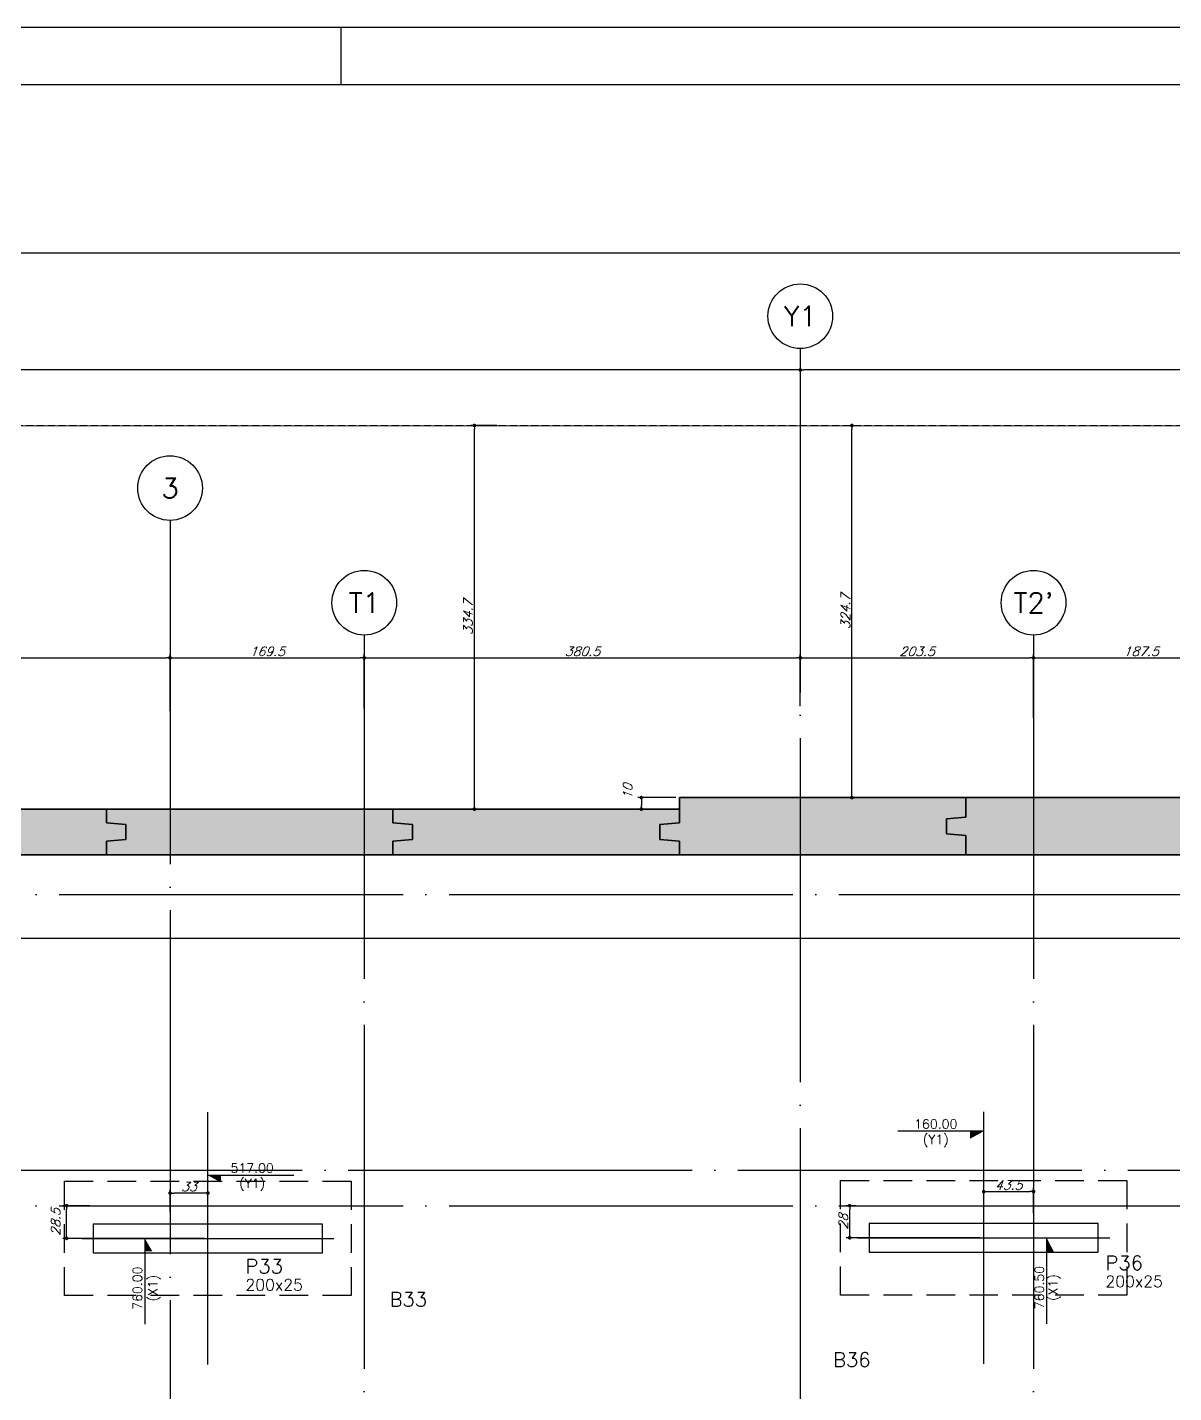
# Model space of a CAD drawing. Header units: millimetres. Extents: x -4281 to 5364, y -2128 to 2372.
# Drawn here: x -1384 to -384, y 1180 to 2372 of the extents above; entities that cross this region are included whole.
import ezdxf
from ezdxf.enums import TextEntityAlignment as Align

# ---------------------------------------------------------------- set-up
doc = ezdxf.new("R2010")
doc.units = ezdxf.units.MM
doc.header["$LTSCALE"] = 50
for name, pattern in [('CONTINUO', [0, 0]), ('DASHED', [0.75, 0.5, -0.25]), ('EIXO', [6.8, 6, -0.4, 0, -0.4])]:
    doc.linetypes.add(name, pattern=pattern)
for name, color, linetype in [('F-ATRIBUTO', 6, 'Continuous'), ('F-BLOCOS-NOME', 3, 'Continuous'), ('F-COTAS', 106, 'Continuous'), ('F-COTAS-ACUMU-1', 94, 'Continuous'), ('F-DIVISA', 6, 'Continuous'), ('F-EIXO', 12, 'EIXO'), ('F-EIXOS-DET', 1, 'Continuous'), ('F-EST-COTA', 1, 'Continuous'), ('F-ESTACAS-BARRETE', 2, 'Continuous'), ('F-MARGEM', 1, 'Continuous'), ('F-PILARES-DIM', 172, 'Continuous'), ('F-PILARES-N', 170, 'Continuous'), ('F-PILARES-NOME', 170, 'Continuous'), ('F-SOLIDO-EST', 252, 'Continuous'), ('F-TEXTO', 6, 'Continuous'), ('F-VIGAS', 3, 'Continuous'), ('TG', 7, 'CONTINUO')]:
    doc.layers.add(name, color=color, linetype=linetype)
doc.styles.add('COTA', font='SIMPLEX.SHX')
doc.styles.add('CP-TEXT-INCL', font='romans.shx', dxfattribs={"oblique": 20})
doc.styles.add('MCP', font='romans.shx')
doc.styles.add('ROMANS', font='romans.shx')
doc.dimstyles.new('CP-COTAS-50', dxfattribs={"dimscale": 0.64, "dimtxt": 12.5, "dimasz": 5, "dimexe": 5, "dimexo": 5, "dimgap": 2.5, "dimtad": 1, "dimdec": 1, "dimdsep": 46, "dimtxsty": 'CP-TEXT-INCL', "dimblk1": 'DOT', "dimblk2": 'DOT', "dimsah": 1, "dimcen": 9, "dimclrd": 256, "dimclre": 256, "dimclrt": 256, "dimadec": 0, "dimazin": 0, "dimtfac": 1, "dimtdec": 1, "dimtmove": 2, "dimatfit": 3, "dimldrblk": 'DOT', "dimfxl": 0, "dimtolj": 1, "dimarcsym": 0})

# ---------------------------------------------------------------- blocks, each defined once
blk = doc.blocks.new('*U504')
at = {"layer": 'F-EIXO'}
blk.add_line((0, 0), (7252, 0), dxfattribs=at)
at = {"layer": 'F-TEXTO', "style": 'ROMANS'}
blk.add_attdef('EIXO', text='', height=17.5, dxfattribs=at).set_placement((-28.2072, 0), align=Align.MIDDLE_CENTER)
blk = doc.blocks.new('*U4')
at = {"layer": 'F-EIXO'}
blk.add_line((0, 0), (7285, 0), dxfattribs=at)
at = {"layer": 'F-TEXTO', "style": 'ROMANS'}
blk.add_attdef('EIXO', text='', height=17.5, dxfattribs=at).set_placement((-28.2072, 0), align=Align.MIDDLE_CENTER)
blk = doc.blocks.new('*U234')
at = {"layer": 'F-EIXO'}
blk.add_line((0, 0), (0, -3674.9), dxfattribs=at)
at = {"layer": 'F-EIXO', "color": 2, "linetype": 'Continuous'}
blk.add_circle((0, 28.2), 28.2, dxfattribs=at)
at = {"layer": 'F-TEXTO', "style": 'ROMANS'}
blk.add_attdef('EIXO', text='', height=17.5, rotation=360, dxfattribs=at).set_placement((0, 28.2), align=Align.MIDDLE_CENTER)
blk = doc.blocks.new('*U13')
at = {"layer": 'F-EIXO'}
blk.add_line((0, 0), (0, -2825), dxfattribs=at)
at = {"layer": 'F-EIXO', "color": 2, "linetype": 'Continuous'}
blk.add_circle((0, 28.2072), 28.2072, dxfattribs=at)
at = {"layer": 'F-TEXTO', "style": 'ROMANS'}
blk.add_attdef('EIXO', text='', height=17.5, rotation=360, dxfattribs=at).set_placement((0, 28.2072), align=Align.MIDDLE_CENTER)
blk = doc.blocks.new('*U5')
at = {"layer": 'F-EIXO'}
blk.add_line((0, 0), (7197, 0), dxfattribs=at)
at = {"layer": 'F-TEXTO', "style": 'ROMANS'}
blk.add_attdef('EIXO', text='', height=17.5, dxfattribs=at).set_placement((-28.2072, 0), align=Align.MIDDLE_CENTER)
blk = doc.blocks.new('*U505')
at = {"layer": 'F-EIXO'}
blk.add_line((0, 0), (0, -2950), dxfattribs=at)
at = {"layer": 'F-EIXO', "color": 2, "linetype": 'Continuous'}
blk.add_circle((0, 28.2072), 28.2072, dxfattribs=at)
at = {"layer": 'F-TEXTO', "style": 'ROMANS'}
blk.add_attdef('EIXO', text='', height=17.5, rotation=360, dxfattribs=at).set_placement((0, 28.2072), align=Align.MIDDLE_CENTER)
blk = doc.blocks.new('A0-4L_900')
at = {"layer": 'F-MARGEM', "color": 2}
blk.add_line((63.4, 90), (63.4, 89), dxfattribs=at)
blk.add_lwpolyline([(0, 0), (0, 90), (192.9, 90), (192.9, 0)], close=True, dxfattribs=at)
at = {"layer": 'F-MARGEM', "color": 7}
blk.add_lwpolyline([(2.5, 89), (191.9, 89), (191.9, 1), (2.5, 1)], close=True, dxfattribs=at)
blk = doc.blocks.new('*U35')
at = {"color": 0}
for p, q in [((-10.34, 16.3), (-8.84, 16.3)), ((-11.44, 15.2), (-11.44, 13.7))]:
    blk.add_line(p, q, dxfattribs=at)
for points in [[(-10.34, 16.3), (-10.113, 16.3), (-10.113, 16.176), (-10.113, 16.3)], [(-11.44, 15.2), (-11.44, 14.973), (-11.308, 14.973), (-11.44, 14.973)]]:
    blk.add_solid(points, dxfattribs=at)
at = {"layer": 'F-EIXOS-DET'}
for p, q in [((-10.34, 13), (-10.34, 17.4)), ((-12.54, 15.2), (-8.14, 15.2))]:
    blk.add_line(p, q, dxfattribs=at)
at = {"layer": 'F-ATRIBUTO', "style": 'CP-TEXT-INCL', "oblique": 20, "flags": 1}
for tag, p in [('ENCONTRO_EIXO', (-10.34, 15.2)), ('VALORCE', (-9.725, 15.102))]:
    blk.add_attdef(tag, p, '', height=0.05, dxfattribs=at)
at = {"layer": 'F-EST-COTA', "color": 2, "style": 'COTA'}
blk.add_attdef('COTAY_CE-2', text='', height=0.16, dxfattribs=at).set_placement((-9.566, 16.3), align=Align.BOTTOM_CENTER)
blk.add_attdef('NOME_EIXO_Y', text='', height=0.16, dxfattribs=at).set_placement((-9.566, 16.24), align=Align.TOP_CENTER)
blk.add_attdef('NOME_EIXO_X', text='', height=0.16, rotation=90, dxfattribs=at).set_placement((-11.38, 14.331), align=Align.TOP_CENTER)
blk.add_attdef('COTAX_CE-2', text='', height=0.16, rotation=90, dxfattribs=at).set_placement((-11.44, 14.331), align=Align.BOTTOM_CENTER)
at = {"layer": 'F-EST-COTA', "color": 2, "style": 'COTA', "flags": 1}
for tag, p in [('COTA_X', (0.149, 10.506)), ('COTA_Y', (0.147, 10.256))]:
    blk.add_attdef(tag, p, '', height=0.2, dxfattribs=at)
blk = doc.blocks.new('*U44')
at = {"color": 0}
for p, q in [((3.2, 17.068), (1.7, 17.068)), ((4.3, 13.71), (4.3, 15.21))]:
    blk.add_line(p, q, dxfattribs=at)
for points in [[(3.2, 17.068), (2.964, 17.068), (2.964, 16.938), (2.964, 17.068)], [(4.3, 15.21), (4.3, 14.956), (4.43, 14.956), (4.3, 14.956)]]:
    blk.add_solid(points, dxfattribs=at)
at = {"layer": 'F-EIXOS-DET'}
for p, q in [((3.2, 13.01), (3.2, 17.41)), ((1, 15.21), (5.4, 15.21))]:
    blk.add_line(p, q, dxfattribs=at)
at = {"layer": 'F-ATRIBUTO', "style": 'CP-TEXT-INCL', "oblique": 20, "flags": 1}
for tag, p in [('ENCONTRO_EIXO', (3.2, 15.21)), ('VALORCE', (3.801, 15.075))]:
    blk.add_attdef(tag, p, '', height=0.05, dxfattribs=at)
at = {"layer": 'F-EST-COTA', "color": 2, "style": 'COTA'}
blk.add_attdef('COTAY_CE-2', text='', height=0.16, dxfattribs=at).set_placement((2.364, 17.066), align=Align.BOTTOM_CENTER)
blk.add_attdef('NOME_EIXO_Y', text='', height=0.16, dxfattribs=at).set_placement((2.364, 17.006), align=Align.TOP_CENTER)
blk.add_attdef('NOME_EIXO_X', text='', height=0.16, rotation=90, dxfattribs=at).set_placement((4.329, 14.341), align=Align.TOP_CENTER)
blk.add_attdef('COTAX_CE-2', text='', height=0.16, rotation=90, dxfattribs=at).set_placement((4.3, 14.341), align=Align.BOTTOM_CENTER)
at = {"layer": 'F-EST-COTA', "color": 2, "style": 'COTA', "flags": 1}
for tag, p in [('COTA_X', (0.2, 10.5)), ('COTA_Y', (0.2, 10.2))]:
    blk.add_attdef(tag, p, '', height=0.2, dxfattribs=at)
blk = doc.blocks.new('_DOT')
at = {"color": 0, "linetype": 'ByBlock'}
blk.add_line((-0.5, 0), (-1, 0), dxfattribs=at)
at = {"color": 0, "linetype": 'ByBlock', "const_width": 0.5}
blk.add_lwpolyline([(-0.25, 0, 1), (0.25, 0, 1)], format="xyb", close=True, dxfattribs=at)
blk = doc.blocks.new('*D175')
at = {"layer": 'DEFPOINTS', "color": 0, "transparency": 16777216}
for p in [(-1349.7, 1343.5), (-1326.4, 1343.5), (-1226.5, 1315)]:
    blk.add_point(p, dxfattribs=at)
at = {"layer": 'F-COTAS', "lineweight": -2, "transparency": 16777216}
for p, q in [((-1329.6, 1343.5), (-1352.9, 1343.5)), ((-1349.7, 1318.2), (-1349.7, 1340.3)), ((-1229.7, 1315), (-1352.9, 1315))]:
    blk.add_line(p, q, dxfattribs=at)
at = {"layer": 'F-COTAS', "lineweight": -2, "transparency": 16777216, "xscale": 3.2, "yscale": 3.2, "zscale": 3.2}
for p, rotation in [((-1349.7, 1343.5), 90), ((-1349.7, 1315), 270)]:
    blk.add_blockref('_DOT', p, dxfattribs=dict(at, rotation=rotation))
at = {"layer": 'F-COTAS', "transparency": 16777216, "insert": (-1359.3, 1329.2), "char_height": 8, "attachment_point": 5, "rotation": 90, "style": 'CP-TEXT-INCL'}
blk.add_mtext('\\A1;28.5', dxfattribs=at)
blk = doc.blocks.new('*D176')
at = {"layer": 'DEFPOINTS', "color": 0, "transparency": 16777216}
for p in [(-666.4, 1343.5), (-657.8, 1343.5), (-549.5, 1315.5)]:
    blk.add_point(p, dxfattribs=at)
at = {"layer": 'F-COTAS', "lineweight": -2, "transparency": 16777216}
for p, q in [((-661, 1343.5), (-669.6, 1343.5)), ((-666.4, 1318.7), (-666.4, 1340.3)), ((-552.7, 1315.5), (-669.6, 1315.5))]:
    blk.add_line(p, q, dxfattribs=at)
at = {"layer": 'F-COTAS', "lineweight": -2, "transparency": 16777216, "xscale": 3.2, "yscale": 3.2, "zscale": 3.2}
for p, rotation in [((-666.4, 1343.5), 90), ((-666.4, 1315.5), 270)]:
    blk.add_blockref('_DOT', p, dxfattribs=dict(at, rotation=rotation))
at = {"layer": 'F-COTAS', "transparency": 16777216, "insert": (-672, 1329.5), "char_height": 8, "attachment_point": 5, "rotation": 90, "style": 'CP-TEXT-INCL'}
blk.add_mtext('\\A1;28', dxfattribs=at)
blk = doc.blocks.new('*D177')
at = {"layer": 'DEFPOINTS', "color": 0, "transparency": 16777216}
for p in [(-506, 1355.8), (-506, 1333.7), (-549.5, 1315.5)]:
    blk.add_point(p, dxfattribs=at)
at = {"layer": 'F-COTAS', "lineweight": -2, "transparency": 16777216}
for p, q in [((-549.5, 1318.7), (-549.5, 1359)), ((-506, 1336.9), (-506, 1359)), ((-546.3, 1355.8), (-509.2, 1355.8))]:
    blk.add_line(p, q, dxfattribs=at)
at = {"layer": 'F-COTAS', "lineweight": -2, "transparency": 16777216, "xscale": 3.2, "yscale": 3.2, "zscale": 3.2, "rotation": 180}
blk.add_blockref('_DOT', (-549.5, 1355.8), dxfattribs=at)
at = {"layer": 'F-COTAS', "lineweight": -2, "transparency": 16777216, "xscale": 3.2, "yscale": 3.2, "zscale": 3.2}
blk.add_blockref('_DOT', (-506, 1355.8), dxfattribs=at)
at = {"layer": 'F-COTAS', "transparency": 16777216, "insert": (-527.8, 1361.4), "char_height": 8, "attachment_point": 5, "style": 'CP-TEXT-INCL'}
blk.add_mtext('\\A1;43.5', dxfattribs=at)
blk = doc.blocks.new('*D178')
at = {"layer": 'DEFPOINTS', "color": 0, "transparency": 16777216}
for p in [(-1259.5, 1354.5), (-1259.5, 1335), (-1226.5, 1315)]:
    blk.add_point(p, dxfattribs=at)
at = {"layer": 'F-COTAS', "lineweight": -2, "transparency": 16777216}
for p, q in [((-1259.5, 1338.2), (-1259.5, 1357.7)), ((-1229.7, 1354.5), (-1256.3, 1354.5)), ((-1226.5, 1318.2), (-1226.5, 1357.7))]:
    blk.add_line(p, q, dxfattribs=at)
at = {"layer": 'F-COTAS', "lineweight": -2, "transparency": 16777216, "xscale": 3.2, "yscale": 3.2, "zscale": 3.2, "rotation": 180}
blk.add_blockref('_DOT', (-1259.5, 1354.5), dxfattribs=at)
at = {"layer": 'F-COTAS', "lineweight": -2, "transparency": 16777216, "xscale": 3.2, "yscale": 3.2, "zscale": 3.2}
blk.add_blockref('_DOT', (-1226.5, 1354.5), dxfattribs=at)
at = {"layer": 'F-COTAS', "transparency": 16777216, "insert": (-1243, 1360.1), "char_height": 8, "attachment_point": 5, "style": 'CP-TEXT-INCL'}
blk.add_mtext('\\A1;33', dxfattribs=at)
blk = doc.blocks.new('*D95')
at = {"layer": 'DEFPOINTS', "color": 0, "transparency": 16777216}
for p in [(-1259.5, 1821.5), (-1940, 1800.9), (-1259.5, 1772)]:
    blk.add_point(p, dxfattribs=at)
at = {"layer": 'F-COTAS', "lineweight": -2, "transparency": 16777216}
for p, q in [((-1940, 1804.1), (-1940, 1824.7)), ((-1259.5, 1775.2), (-1259.5, 1824.7)), ((-1936.8, 1821.5), (-1262.7, 1821.5))]:
    blk.add_line(p, q, dxfattribs=at)
at = {"layer": 'F-COTAS', "lineweight": -2, "transparency": 16777216, "xscale": 3.2, "yscale": 3.2, "zscale": 3.2, "rotation": 180}
blk.add_blockref('_DOT', (-1940, 1821.5), dxfattribs=at)
at = {"layer": 'F-COTAS', "lineweight": -2, "transparency": 16777216, "xscale": 3.2, "yscale": 3.2, "zscale": 3.2}
blk.add_blockref('_DOT', (-1259.5, 1821.5), dxfattribs=at)
at = {"layer": 'F-COTAS', "transparency": 16777216, "insert": (-1599.8, 1827.1), "char_height": 8, "attachment_point": 5, "style": 'CP-TEXT-INCL'}
blk.add_mtext('\\A1;680.5', dxfattribs=at)
blk = doc.blocks.new('*D96')
at = {"layer": 'DEFPOINTS', "color": 0, "transparency": 16777216}
for p in [(-1090, 1821.5), (-1259.5, 1772), (-1090, 1774.1)]:
    blk.add_point(p, dxfattribs=at)
at = {"layer": 'F-COTAS', "lineweight": -2, "transparency": 16777216}
for p, q in [((-1259.5, 1775.2), (-1259.5, 1824.7)), ((-1090, 1777.3), (-1090, 1824.7)), ((-1256.3, 1821.5), (-1093.2, 1821.5))]:
    blk.add_line(p, q, dxfattribs=at)
at = {"layer": 'F-COTAS', "lineweight": -2, "transparency": 16777216, "xscale": 3.2, "yscale": 3.2, "zscale": 3.2, "rotation": 180}
blk.add_blockref('_DOT', (-1259.5, 1821.5), dxfattribs=at)
at = {"layer": 'F-COTAS', "lineweight": -2, "transparency": 16777216, "xscale": 3.2, "yscale": 3.2, "zscale": 3.2}
blk.add_blockref('_DOT', (-1090, 1821.5), dxfattribs=at)
at = {"layer": 'F-COTAS', "transparency": 16777216, "insert": (-1174.8, 1827.1), "char_height": 8, "attachment_point": 5, "style": 'CP-TEXT-INCL'}
blk.add_mtext('\\A1;169.5', dxfattribs=at)
blk = doc.blocks.new('*D97')
at = {"layer": 'DEFPOINTS', "color": 0, "transparency": 16777216}
for p in [(-709.5, 1821.5), (-709.5, 1776.1), (-1090, 1774.1)]:
    blk.add_point(p, dxfattribs=at)
at = {"layer": 'F-COTAS', "lineweight": -2, "transparency": 16777216}
for p, q in [((-1090, 1777.3), (-1090, 1824.7)), ((-709.5, 1779.3), (-709.5, 1824.7)), ((-1086.8, 1821.5), (-712.7, 1821.5))]:
    blk.add_line(p, q, dxfattribs=at)
at = {"layer": 'F-COTAS', "lineweight": -2, "transparency": 16777216, "xscale": 3.2, "yscale": 3.2, "zscale": 3.2, "rotation": 180}
blk.add_blockref('_DOT', (-1090, 1821.5), dxfattribs=at)
at = {"layer": 'F-COTAS', "lineweight": -2, "transparency": 16777216, "xscale": 3.2, "yscale": 3.2, "zscale": 3.2}
blk.add_blockref('_DOT', (-709.5, 1821.5), dxfattribs=at)
at = {"layer": 'F-COTAS', "transparency": 16777216, "insert": (-899.7, 1827.1), "char_height": 8, "attachment_point": 5, "style": 'CP-TEXT-INCL'}
blk.add_mtext('\\A1;380.5', dxfattribs=at)
blk = doc.blocks.new('*D98')
at = {"layer": 'DEFPOINTS', "color": 0, "transparency": 16777216}
for p in [(-506, 1821.5), (-709.5, 1776.1), (-506, 1765.8)]:
    blk.add_point(p, dxfattribs=at)
at = {"layer": 'F-COTAS', "lineweight": -2, "transparency": 16777216}
for p, q in [((-709.5, 1779.3), (-709.5, 1824.7)), ((-506, 1769), (-506, 1824.7)), ((-706.3, 1821.5), (-509.2, 1821.5))]:
    blk.add_line(p, q, dxfattribs=at)
at = {"layer": 'F-COTAS', "lineweight": -2, "transparency": 16777216, "xscale": 3.2, "yscale": 3.2, "zscale": 3.2, "rotation": 180}
blk.add_blockref('_DOT', (-709.5, 1821.5), dxfattribs=at)
at = {"layer": 'F-COTAS', "lineweight": -2, "transparency": 16777216, "xscale": 3.2, "yscale": 3.2, "zscale": 3.2}
blk.add_blockref('_DOT', (-506, 1821.5), dxfattribs=at)
at = {"layer": 'F-COTAS', "transparency": 16777216, "insert": (-607.7, 1827.1), "char_height": 8, "attachment_point": 5, "style": 'CP-TEXT-INCL'}
blk.add_mtext('\\A1;203.5', dxfattribs=at)
blk = doc.blocks.new('*D99')
at = {"layer": 'DEFPOINTS', "color": 0, "transparency": 16777216}
for p in [(-318.5, 1821.5), (-506, 1765.8), (-318.5, 1761.7)]:
    blk.add_point(p, dxfattribs=at)
at = {"layer": 'F-COTAS', "lineweight": -2, "transparency": 16777216}
for p, q in [((-506, 1769), (-506, 1824.7)), ((-318.5, 1764.9), (-318.5, 1824.7)), ((-502.8, 1821.5), (-321.7, 1821.5))]:
    blk.add_line(p, q, dxfattribs=at)
at = {"layer": 'F-COTAS', "lineweight": -2, "transparency": 16777216, "xscale": 3.2, "yscale": 3.2, "zscale": 3.2, "rotation": 180}
blk.add_blockref('_DOT', (-506, 1821.5), dxfattribs=at)
at = {"layer": 'F-COTAS', "lineweight": -2, "transparency": 16777216, "xscale": 3.2, "yscale": 3.2, "zscale": 3.2}
blk.add_blockref('_DOT', (-318.5, 1821.5), dxfattribs=at)
at = {"layer": 'F-COTAS', "transparency": 16777216, "insert": (-412.2, 1827.1), "char_height": 8, "attachment_point": 5, "style": 'CP-TEXT-INCL'}
blk.add_mtext('\\A1;187.5', dxfattribs=at)
blk = doc.blocks.new('*D224')
at = {"layer": 'DEFPOINTS', "color": 0, "transparency": 16777216}
for p in [(-709.5, 2072.7), (-709.5, 2072.7), (1565.5, 2063.6)]:
    blk.add_point(p, dxfattribs=at)
at = {"layer": 'F-COTAS', "lineweight": -2, "transparency": 16777216}
for p, q in [((1565.5, 2066.8), (1565.5, 2075.9)), ((1562.3, 2072.7), (-706.3, 2072.7))]:
    blk.add_line(p, q, dxfattribs=at)
at = {"layer": 'F-COTAS', "lineweight": -2, "transparency": 16777216, "xscale": 3.2, "yscale": 3.2, "zscale": 3.2, "rotation": 180}
blk.add_blockref('_DOT', (-709.5, 2072.7), dxfattribs=at)
at = {"layer": 'F-COTAS', "lineweight": -2, "transparency": 16777216, "xscale": 3.2, "yscale": 3.2, "zscale": 3.2}
blk.add_blockref('_DOT', (1565.5, 2072.7), dxfattribs=at)
at = {"layer": 'F-COTAS', "transparency": 16777216, "insert": (428, 2078.3), "char_height": 8, "attachment_point": 5, "style": 'CP-TEXT-INCL'}
blk.add_mtext('\\A1;2275', dxfattribs=at)
blk = doc.blocks.new('*D225')
at = {"layer": 'DEFPOINTS', "color": 0, "transparency": 16777216}
for p in [(-3665, 2072.7), (-709.5, 2072.7), (-3665, 2024.2)]:
    blk.add_point(p, dxfattribs=at)
at = {"layer": 'F-COTAS', "lineweight": -2, "transparency": 16777216}
for p, q in [((-3665, 2027.4), (-3665, 2075.9)), ((-712.7, 2072.7), (-3661.8, 2072.7))]:
    blk.add_line(p, q, dxfattribs=at)
at = {"layer": 'F-COTAS', "lineweight": -2, "transparency": 16777216, "xscale": 3.2, "yscale": 3.2, "zscale": 3.2, "rotation": 180}
blk.add_blockref('_DOT', (-3665, 2072.7), dxfattribs=at)
at = {"layer": 'F-COTAS', "lineweight": -2, "transparency": 16777216, "xscale": 3.2, "yscale": 3.2, "zscale": 3.2}
blk.add_blockref('_DOT', (-709.5, 2072.7), dxfattribs=at)
at = {"layer": 'F-COTAS', "transparency": 16777216, "insert": (-2187.3, 2078.3), "char_height": 8, "attachment_point": 5, "style": 'CP-TEXT-INCL'}
blk.add_mtext('\\A1;2955.5', dxfattribs=at)
blk = doc.blocks.new('A$C738E28E5')
at = {"layer": 'F-SOLIDO-EST'}
h = blk.add_hatch(color=256, dxfattribs=at)
h.dxf.hatch_style = 1
h.paths.add_polyline_path([(-582, 1681), (-565, 1682.5), (-565, 1699.5), (-815, 1699.5), (-815, 1677.5), (-832, 1676), (-832, 1663), (-815, 1661.5), (-815, 1649.5), (-565, 1649.5), (-565, 1666.5), (-582, 1668)])
h = blk.add_hatch(color=256, dxfattribs=at)
h.dxf.hatch_style = 1
h.paths.add_polyline_path([(-332, 1681), (-315, 1682.5), (-315, 1699.5), (-565, 1699.5), (-565, 1682.5), (-582, 1681), (-582, 1668), (-565, 1666.5), (-565, 1649.5), (-315, 1649.5), (-315, 1666.5), (-332, 1668)])
h = blk.add_hatch(color=256, dxfattribs=at)
h.dxf.hatch_style = 1
h.paths.add_polyline_path([(-1298, 1676), (-1315, 1677.5), (-1315, 1689.5), (-1565, 1689.5), (-1565, 1677.5), (-1548, 1676), (-1548, 1663), (-1565, 1661.5), (-1565, 1649.5), (-1315, 1649.5), (-1315, 1661.5), (-1298, 1663)])
h = blk.add_hatch(color=256, dxfattribs=at)
h.dxf.hatch_style = 1
h.paths.add_polyline_path([(-1048, 1676), (-1065, 1677.5), (-1065, 1689.5), (-1315, 1689.5), (-1315, 1677.5), (-1298, 1676), (-1298, 1663), (-1315, 1661.5), (-1315, 1649.5), (-1065, 1649.5), (-1065, 1661.5), (-1048, 1663)])
h = blk.add_hatch(color=256, dxfattribs=at)
h.dxf.hatch_style = 1
h.paths.add_polyline_path([(-832, 1676), (-815, 1677.5), (-815, 1689.5), (-1065, 1689.5), (-1065, 1677.5), (-1048, 1676), (-1048, 1663), (-1065, 1661.5), (-1065, 1649.5), (-815, 1649.5), (-815, 1661.5), (-832, 1663)])
blk = doc.blocks.new('A$C3CB31523')
at = {"layer": 'F-VIGAS'}
for p, q in [((-565, 6699.5), (-815, 6699.5)), ((-815, 6699.5), (-815, 6677.5)), ((-815, 6677.5), (-815, 6699.5)), ((-815, 6699.5), (-565, 6699.5)), ((-565, 6682.5), (-565, 6699.5)), ((-565, 6699.5), (-565, 6682.5)), ((-315, 6699.5), (-565, 6699.5)), ((-565, 6699.5), (-565, 6682.5)), ((-565, 6682.5), (-565, 6699.5)), ((-565, 6699.5), (-315, 6699.5)), ((-1315, 6689.5), (-1565, 6689.5)), ((-1565, 6689.5), (-1315, 6689.5)), ((-1315, 6677.5), (-1315, 6689.5)), ((-1315, 6689.5), (-1315, 6677.5)), ((-1065, 6689.5), (-1315, 6689.5)), ((-1315, 6689.5), (-1315, 6677.5)), ((-1315, 6677.5), (-1315, 6689.5)), ((-1315, 6689.5), (-1065, 6689.5)), ((-1065, 6677.5), (-1065, 6689.5)), ((-1065, 6689.5), (-1065, 6677.5)), ((-815, 6689.5), (-1065, 6689.5)), ((-1065, 6689.5), (-1065, 6677.5)), ((-1065, 6677.5), (-1065, 6689.5)), ((-1065, 6689.5), (-815, 6689.5)), ((-815, 6677.5), (-815, 6689.5)), ((-815, 6689.5), (-815, 6677.5)), ((-1298, 6676), (-1315, 6677.5)), ((-1315, 6677.5), (-1298, 6676)), ((-1315, 6677.5), (-1298, 6676)), ((-1298, 6676), (-1315, 6677.5)), ((-1298, 6663), (-1298, 6676)), ((-1298, 6676), (-1298, 6663)), ((-1298, 6676), (-1298, 6663)), ((-1298, 6663), (-1298, 6676)), ((-1048, 6676), (-1065, 6677.5)), ((-1065, 6677.5), (-1048, 6676)), ((-1065, 6677.5), (-1048, 6676)), ((-1048, 6676), (-1065, 6677.5)), ((-1048, 6663), (-1048, 6676)), ((-1048, 6676), (-1048, 6663)), ((-1048, 6676), (-1048, 6663)), ((-1048, 6663), (-1048, 6676)), ((-815, 6677.5), (-832, 6676)), ((-832, 6676), (-815, 6677.5)), ((-832, 6676), (-815, 6677.5)), ((-815, 6677.5), (-832, 6676)), ((-832, 6676), (-832, 6663)), ((-832, 6663), (-832, 6676)), ((-832, 6663), (-832, 6676)), ((-832, 6676), (-832, 6663)), ((-582, 6681), (-565, 6682.5)), ((-565, 6682.5), (-582, 6681)), ((-565, 6682.5), (-582, 6681)), ((-582, 6681), (-565, 6682.5)), ((-582, 6668), (-582, 6681)), ((-582, 6681), (-582, 6668)), ((-582, 6681), (-582, 6668)), ((-582, 6668), (-582, 6681)), ((-1315, 6661.5), (-1298, 6663)), ((-1298, 6663), (-1315, 6661.5)), ((-1298, 6663), (-1315, 6661.5)), ((-1315, 6661.5), (-1298, 6663)), ((-1315, 6649.5), (-1315, 6661.5)), ((-1315, 6661.5), (-1315, 6649.5)), ((-1315, 6661.5), (-1315, 6649.5)), ((-1315, 6649.5), (-1315, 6661.5)), ((-1065, 6661.5), (-1048, 6663)), ((-1048, 6663), (-1065, 6661.5)), ((-1048, 6663), (-1065, 6661.5)), ((-1065, 6661.5), (-1048, 6663)), ((-1065, 6649.5), (-1065, 6661.5)), ((-1065, 6661.5), (-1065, 6649.5)), ((-1065, 6661.5), (-1065, 6649.5)), ((-1065, 6649.5), (-1065, 6661.5)), ((-832, 6663), (-815, 6661.5)), ((-815, 6661.5), (-832, 6663)), ((-815, 6661.5), (-832, 6663)), ((-832, 6663), (-815, 6661.5)), ((-815, 6661.5), (-815, 6649.5)), ((-815, 6649.5), (-815, 6661.5)), ((-815, 6649.5), (-815, 6661.5)), ((-815, 6661.5), (-815, 6649.5)), ((-565, 6666.5), (-582, 6668)), ((-582, 6668), (-565, 6666.5)), ((-582, 6668), (-565, 6666.5)), ((-565, 6666.5), (-582, 6668)), ((-565, 6649.5), (-565, 6666.5)), ((-565, 6666.5), (-565, 6649.5)), ((-565, 6666.5), (-565, 6649.5)), ((-565, 6649.5), (-565, 6666.5)), ((-1565, 6649.5), (-1315, 6649.5)), ((-1315, 6649.5), (-1565, 6649.5)), ((-1315, 6649.5), (-1065, 6649.5)), ((-1065, 6649.5), (-1315, 6649.5)), ((-1065, 6649.5), (-815, 6649.5)), ((-815, 6649.5), (-1065, 6649.5)), ((-815, 6649.5), (-565, 6649.5)), ((-565, 6649.5), (-815, 6649.5)), ((-565, 6649.5), (-315, 6649.5)), ((-315, 6649.5), (-565, 6649.5))]:
    blk.add_line(p, q, dxfattribs=at)
at = {"layer": 'F-SOLIDO-EST'}
blk.add_blockref('A$C738E28E5', (0, 5000), dxfattribs=at)
blk = doc.blocks.new('*D260')
at = {"layer": 'DEFPOINTS', "color": 0, "transparency": 16777216}
for p in [(-3299.5, 1649.5), (3234.5, 1591.9), (3234.5, 1577)]:
    blk.add_point(p, dxfattribs=at)
at = {"layer": 'F-COTAS', "lineweight": -2, "transparency": 16777216}
for p, q in [((-3299.5, 1646.3), (-3299.5, 1573.8)), ((3234.5, 1588.7), (3234.5, 1573.8)), ((-3296.3, 1577), (3231.3, 1577))]:
    blk.add_line(p, q, dxfattribs=at)
at = {"layer": 'F-COTAS', "lineweight": -2, "transparency": 16777216, "xscale": 3.2, "yscale": 3.2, "zscale": 3.2, "rotation": 180}
blk.add_blockref('_DOT', (-3299.5, 1577), dxfattribs=at)
at = {"layer": 'F-COTAS', "lineweight": -2, "transparency": 16777216, "xscale": 3.2, "yscale": 3.2, "zscale": 3.2}
blk.add_blockref('_DOT', (3234.5, 1577), dxfattribs=at)
at = {"layer": 'F-COTAS', "transparency": 16777216, "insert": (-32.5, 1582.6), "char_height": 8, "attachment_point": 5, "style": 'CP-TEXT-INCL'}
blk.add_mtext('\\A1;6534', dxfattribs=at)
blk = doc.blocks.new('*D450')
at = {"layer": 'DEFPOINTS', "color": 0, "transparency": 16777216}
for p in [(-993.9, 2024.2), (-971, 2024.2), (-971, 1689.5)]:
    blk.add_point(p, dxfattribs=at)
at = {"layer": 'F-COTAS', "lineweight": -2, "transparency": 16777216}
for p, q in [((-974.2, 2024.2), (-997.1, 2024.2)), ((-993.9, 1692.7), (-993.9, 2021)), ((-974.2, 1689.5), (-997.1, 1689.5))]:
    blk.add_line(p, q, dxfattribs=at)
at = {"layer": 'F-COTAS', "lineweight": -2, "transparency": 16777216, "xscale": 3.2, "yscale": 3.2, "zscale": 3.2}
for p, rotation in [((-993.9, 2024.2), 90), ((-993.9, 1689.5), 270)]:
    blk.add_blockref('_DOT', p, dxfattribs=dict(at, rotation=rotation))
at = {"layer": 'F-COTAS', "transparency": 16777216, "insert": (-999.5, 1856.9), "char_height": 8, "attachment_point": 5, "rotation": 90, "style": 'CP-TEXT-INCL', "bg_fill": 3, "box_fill_scale": 1.1, "bg_fill_color": 256, "bg_fill_true_color": 13158600, "bg_fill_transparency": 0}
blk.add_mtext('\\A1;334.7', dxfattribs=at)
blk = doc.blocks.new('*D451')
at = {"layer": 'DEFPOINTS', "color": 0, "transparency": 16777216}
for p in [(-815, 1699.5), (-848.2, 1689.5), (-834, 1689.5)]:
    blk.add_point(p, dxfattribs=at)
at = {"layer": 'F-COTAS', "lineweight": -2, "transparency": 16777216}
for p, q in [((-818.2, 1699.5), (-851.4, 1699.5)), ((-848.2, 1696.3), (-848.2, 1692.7)), ((-837.2, 1689.5), (-851.4, 1689.5))]:
    blk.add_line(p, q, dxfattribs=at)
at = {"layer": 'F-COTAS', "transparency": 16777216, "insert": (-860.2, 1704.8), "char_height": 8, "attachment_point": 5, "rotation": 90, "style": 'CP-TEXT-INCL', "bg_fill": 3, "box_fill_scale": 1.1, "bg_fill_color": 256, "bg_fill_true_color": 13158600, "bg_fill_transparency": 0}
blk.add_mtext('\\A1;10', dxfattribs=at)
at = {"layer": 'F-COTAS', "lineweight": -2, "transparency": 16777216, "xscale": 3.2, "yscale": 3.2, "zscale": 3.2}
for p, rotation in [((-848.2, 1699.5), 90), ((-848.2, 1689.5), 270)]:
    blk.add_blockref('_DOT', p, dxfattribs=dict(at, rotation=rotation))
blk = doc.blocks.new('*D452')
at = {"layer": 'DEFPOINTS', "color": 0, "transparency": 16777216}
for p in [(-671.3, 2024.2), (-664.5, 2024.2), (-671.3, 1699.5)]:
    blk.add_point(p, dxfattribs=at)
at = {"layer": 'F-COTAS', "lineweight": -2, "transparency": 16777216}
for p, q in [((-668.1, 2024.2), (-661.3, 2024.2)), ((-664.5, 1702.7), (-664.5, 2021)), ((-668.1, 1699.5), (-661.3, 1699.5))]:
    blk.add_line(p, q, dxfattribs=at)
at = {"layer": 'F-COTAS', "lineweight": -2, "transparency": 16777216, "xscale": 3.2, "yscale": 3.2, "zscale": 3.2}
for p, rotation in [((-664.5, 2024.2), 90), ((-664.5, 1699.5), 270)]:
    blk.add_blockref('_DOT', p, dxfattribs=dict(at, rotation=rotation))
at = {"layer": 'F-COTAS', "transparency": 16777216, "insert": (-670.1, 1861.9), "char_height": 8, "attachment_point": 5, "rotation": 90, "style": 'CP-TEXT-INCL', "bg_fill": 3, "box_fill_scale": 1.1, "bg_fill_color": 256, "bg_fill_true_color": 13158600, "bg_fill_transparency": 0}
blk.add_mtext('\\A1;324.7', dxfattribs=at)
blk = doc.blocks.new('zw$25E5')
at = {"layer": 'TG', "color": 2, "linetype": 'CONTINUO'}
blk.add_polyline3d([(80.2, 3502.1, 0), (7316.6, 3501.8, 0)], dxfattribs=at)

msp = doc.modelspace()

# ---------------------------------------------------------------- linework, layer by layer
at = {"layer": 'F-DIVISA', "color": 253}
msp.add_line((4318.91, 2174.58), (-3688, 2174.58), dxfattribs=at)
at = {"layer": 'F-DIVISA', "color": 4, "linetype": 'DASHED', "ltscale": 0.25, "flags": 128}
msp.add_lwpolyline([(3296.03, 2024.21), (3571.4, 2024.21), (3587.77, 434.4), (4164.42, 438.38), (4170.81, -1407.31), (-3630.75, -1353.06), (-3665.01, 2024.21), (3277.95, 2024.21)], dxfattribs=at)
at = {"layer": 'F-ESTACAS-BARRETE', "linetype": 'DASHED'}
for points in [[(-1351.5, 1365), (-1101.5, 1365), (-1101.5, 1265), (-1351.5, 1265)], [(-674.5, 1365.47), (-424.5, 1365.47), (-424.5, 1265.47), (-674.5, 1265.47)]]:
    msp.add_lwpolyline(points, close=True, dxfattribs=at)
at = {"layer": 'F-PILARES-N'}
for points in [[(-1326.5, 1302.5), (-1126.5, 1302.5), (-1126.5, 1327.5), (-1326.5, 1327.5), (-1326.5, 1302.5)], [(-649.5, 1303), (-449.5, 1303), (-449.5, 1328), (-649.5, 1328), (-649.5, 1303)]]:
    msp.add_lwpolyline(points, dxfattribs=at)

# ---------------------------------------------------------------- block references
at = {"layer": 'F-COTAS-ACUMU-1', "xscale": 50, "yscale": 50, "zscale": 50}
for name, values in [('*U35', {'NOME_EIXO_X': '(X1)', 'COTAY_CE-2': '517.00', 'COTAX_CE-2': '760.00', 'NOME_EIXO_Y': '(Y1)'}), ('*U44', {'NOME_EIXO_Y': '(Y1)', 'COTAX_CE-2': '760.50', 'NOME_EIXO_X': '(X1)', 'COTAY_CE-2': '160.00'})]:
    msp.add_blockref(name, (-709.5, 555), dxfattribs=at).add_auto_attribs(values)
at = {"layer": 'F-EIXO', "linetype": 'Continuous'}
for name, p, values in [('*U234', (-709.5, 2091.36), {'EIXO': 'Y1'}), ('*U505', (-1259.5, 1941.36), {'EIXO': '3'}), ('*U13', (-1090, 1841.36), {'EIXO': 'T1'}), ('*U13', (-506, 1841.36), {'EIXO': "T2'"})]:
    msp.add_blockref(name, p, dxfattribs=at).add_auto_attribs(values)
for name, p in [('*U5', (-3736.84, 1615)), ('*U4', (-3824.8, 1374.5)), ('*U504', (-3736.84, 1343.5))]:
    msp.add_blockref(name, p, dxfattribs=at)
at = {"layer": 'F-MARGEM', "xscale": 50, "yscale": 50, "zscale": 50}
msp.add_blockref('A0-4L_900', (-4280.59, -2128.38), dxfattribs=at)
at = {"layer": 'F-VIGAS', "linetype": 'Continuous'}
msp.add_blockref('A$C3CB31523', (0, -5000), dxfattribs=at)
at = {"layer": 'TG'}
msp.add_blockref('zw$25E5', (-3745.25, -1477.84), dxfattribs=at)

# ---------------------------------------------------------------- texts
at = {"layer": 'F-BLOCOS-NOME', "linetype": 'Continuous', "style": 'MCP'}
for s, p in [('B33', (-1067.9, 1255.52)), ('B36', (-680.9, 1202.78))]:
    msp.add_text(s, height=12.5, dxfattribs=at).set_placement(p)
at = {"layer": 'F-PILARES-DIM', "linetype": 'Continuous', "style": 'MCP'}
for p in [(-1193.69, 1269.45), (-443.25, 1272.38)]:
    msp.add_text('200x25', height=10, dxfattribs=at).set_placement(p)
at = {"layer": 'F-PILARES-NOME', "linetype": 'Continuous', "style": 'MCP'}
for s, p in [('P36', (-443.25, 1287.38)), ('P33', (-1193.69, 1284.45))]:
    msp.add_text(s, height=12.5, dxfattribs=at).set_placement(p)

# ---------------------------------------------------------------- dimensions: what is measured, and where the dimension line sits
at = {"layer": 'F-COTAS'}
for base, p1, p2, picture, middle in [((-3665.01, 2072.75), (-709.5, 2072.75), (-3665.01, 2024.21), '*D225', (-2187.26, 2078.35)), ((-709.5, 2072.75), (1565.5, 2063.58), (-709.5, 2072.75), '*D224', (428, 2078.35)), ((-1259.5, 1821.49), (-1940, 1800.85), (-1259.5, 1771.99), '*D95', (-1599.75, 1827.09)), ((-1090, 1821.49), (-1259.5, 1771.99), (-1090, 1774.06), '*D96', (-1174.75, 1827.09)), ((-709.5, 1821.49), (-1090, 1774.06), (-709.5, 1776.12), '*D97', (-899.75, 1827.09)), ((-506, 1821.49), (-709.5, 1776.12), (-506, 1765.8), '*D98', (-607.75, 1827.09)), ((-318.5, 1821.49), (-506, 1765.8), (-318.5, 1761.68), '*D99', (-412.25, 1827.09)), ((-1259.5, 1354.54), (-1226.5, 1315), (-1259.5, 1335.05), '*D178', (-1243, 1360.14)), ((-506, 1355.82), (-549.5, 1315.5), (-506, 1333.66), '*D177', (-527.75, 1361.42))]:
    dim = msp.add_linear_dim(base=base, p1=p1, p2=p2, dimstyle='CP-COTAS-50', dxfattribs=at)
    dim.commit()
    dim.dimension.update_dxf_attribs({"geometry": picture, "text_midpoint": middle})
dim = msp.add_linear_dim(base=(3234.5, 1576.99), p1=(-3299.49, 1649.5), p2=(3234.5, 1591.85), dimstyle='CP-COTAS-50', override={"dimfxl": 10}, dxfattribs=at)
dim.commit()
dim.dimension.update_dxf_attribs({"geometry": '*D260', "text_midpoint": (-32.49, 1582.59)})
for base, p1, p2, picture, middle in [((-1349.71, 1343.5), (-1226.5, 1315), (-1326.38, 1343.5), '*D175', (-1359.31, 1329.25)), ((-666.4, 1343.5), (-549.5, 1315.5), (-657.76, 1343.5), '*D176', (-672, 1329.5))]:
    dim = msp.add_linear_dim(base=base, p1=p1, p2=p2, angle=90, dimstyle='CP-COTAS-50', dxfattribs=at)
    dim.commit()
    dim.dimension.update_dxf_attribs({"geometry": picture, "text_midpoint": middle})

# ---------------------------------------------------------------- next in the draw order: dimensions: what is measured, and where the dimension line sits
for base, p1, p2, picture, middle in [((-993.86, 2024.21), (-971.02, 1689.5), (-971.02, 2024.21), '*D450', (-999.46, 1856.86)), ((-664.54, 2024.21), (-671.32, 1699.5), (-671.32, 2024.21), '*D452', (-670.14, 1861.86))]:
    dim = msp.add_linear_dim(base=base, p1=p1, p2=p2, angle=90, dimstyle='CP-COTAS-50', override={"dimtfill": 1, "dimarcsym": 2}, dxfattribs=at)
    dim.commit()
    dim.dimension.update_dxf_attribs({"geometry": picture, "text_midpoint": middle})
dim = msp.add_linear_dim(base=(-848.2, 1689.5), p1=(-815, 1699.5), p2=(-834, 1689.5), angle=90, dimstyle='CP-COTAS-50', override={"dimtfill": 1, "dimarcsym": 2}, dxfattribs=at)
dim.commit()
dim.dimension.update_dxf_attribs({"geometry": '*D451', "text_midpoint": (-860.2, 1704.81), "dimtype": 160})

doc.saveas('drawing.dxf')
